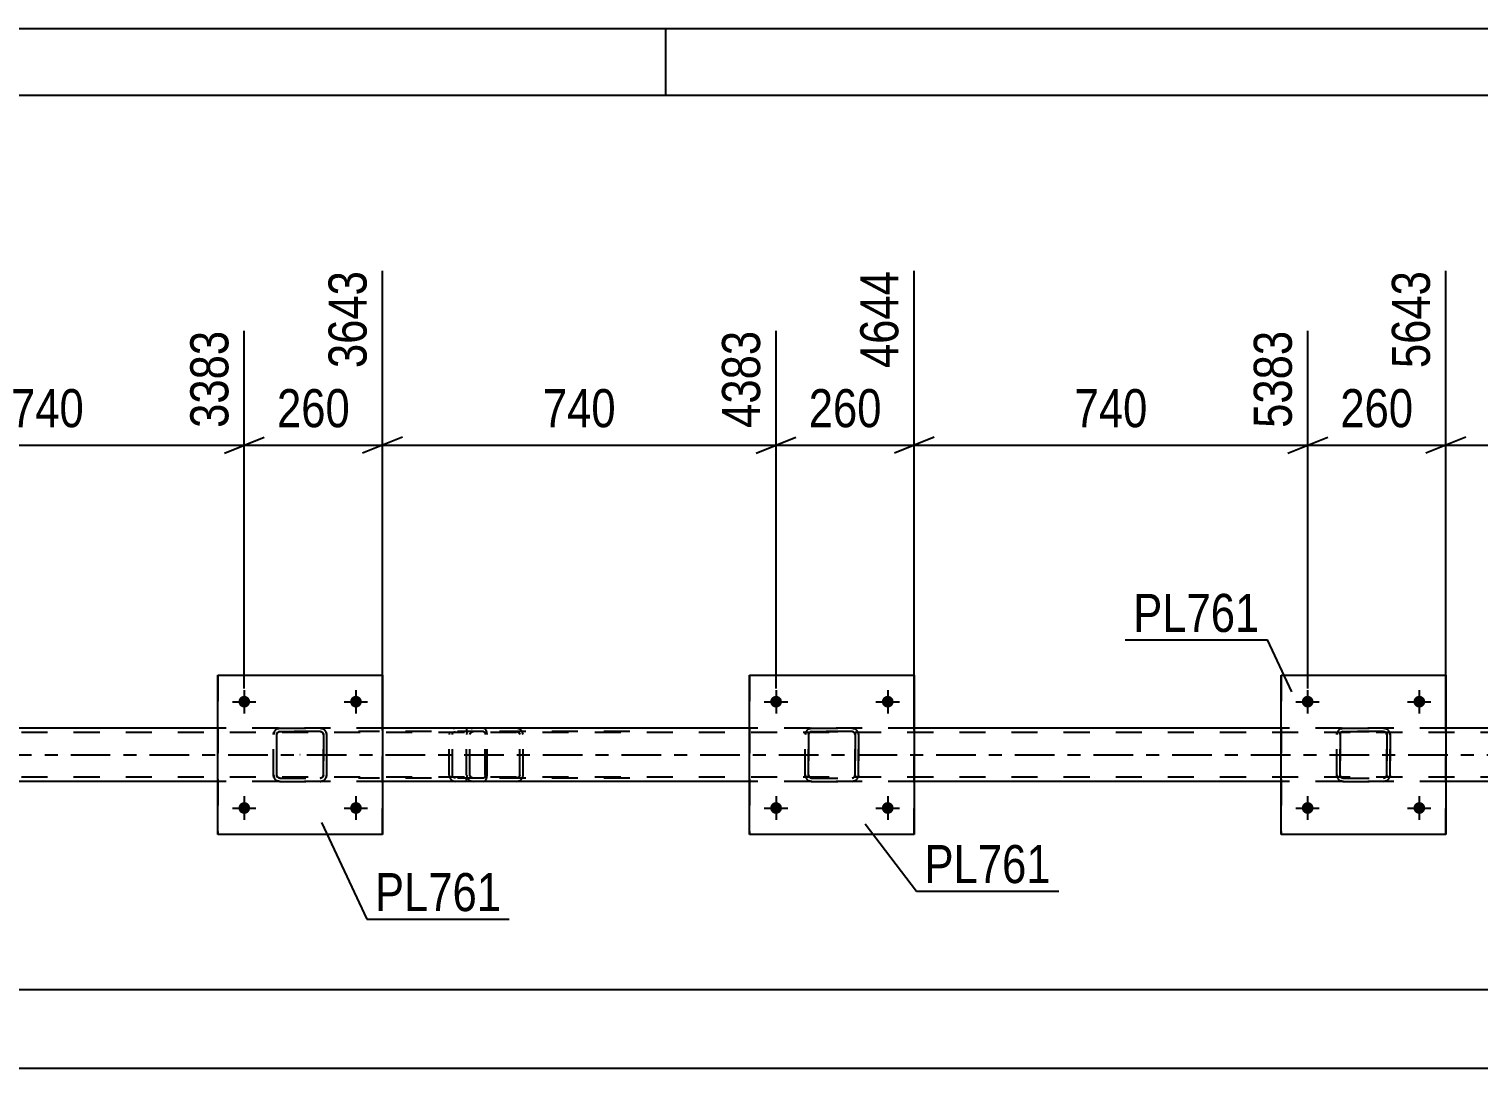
# Model space of a CAD drawing. Header units: millimetres. Extents: x 0 to 841, y 0 to 594.
# Drawn here: x 163.1 to 272.1, y 515.8 to 594 of the extents above; entities that cross this region are included whole.
import ezdxf

# ---------------------------------------------------------------- set-up
doc = ezdxf.new("R2010")
doc.units = ezdxf.units.MM
doc.linetypes.add('DXK_LINE_DOT2', pattern=[3.9198, 1.9599, -1.9599])
doc.linetypes.add('DXK_LINE_DOT3', pattern=[5.9187, 2.979, -0.9799, 0.9799, -0.9799])
doc.styles.add('Arial Narrow', font='ARIALN.TTF', dxfattribs={"height": 0.2})

# ---------------------------------------------------------------- blocks, each defined once
blk = doc.blocks.new('Unknown-318891418-1113')
at = {"color": 5, "linetype": 'Continuous'}
for p, q in [((841, 594), (0, 594)), ((211, 589), (211, 594)), ((836, 589), (5, 589))]:
    blk.add_line(p, q, dxfattribs=at)
blk = doc.blocks.new('Part-318891418-6242 - 6237')
at = {"color": 7, "linetype": 'DXK_LINE_DOT2'}
for p, q in [((181.48, 540.89), (181.52, 541.08)), ((181.48, 540.89), (181.49, 540.89)), ((181.48, 537.85), (181.48, 540.89)), ((181.53, 541.07), (181.49, 540.89)), ((181.49, 537.85), (181.49, 540.89)), ((181.74, 540.98), (181.72, 540.89)), ((181.73, 540.89), (181.72, 540.89)), ((181.72, 540.89), (181.72, 537.85)), ((181.73, 540.89), (181.75, 540.98)), ((181.73, 537.85), (181.73, 540.89)), ((181.79, 541.06), (181.74, 540.98)), ((181.75, 540.98), (181.8, 541.06)), ((181.78, 541.33), (181.96, 541.37)), ((181.97, 541.37), (181.79, 541.33)), ((181.87, 541.11), (181.79, 541.06)), ((181.8, 541.06), (181.88, 541.11)), ((181.96, 541.13), (181.87, 541.11)), ((181.88, 541.11), (181.97, 541.13)), ((181.97, 541.37), (181.96, 541.37)), ((181.96, 541.37), (185, 541.37)), ((181.96, 541.13), (181.97, 541.13)), ((185, 541.13), (181.96, 541.13)), ((181.97, 541.37), (185.01, 541.37)), ((181.97, 541.13), (185.01, 541.13)), ((185, 541.37), (185.01, 541.37)), ((185, 541.37), (185.19, 541.33)), ((185.01, 541.13), (185, 541.13)), ((185.1, 541.11), (185, 541.13)), ((185.19, 541.33), (185.01, 541.37)), ((185.01, 541.13), (185.1, 541.11)), ((185.1, 541.11), (185.1, 541.11)), ((185.1, 541.11), (185.18, 541.06)), ((185.17, 541.06), (185.1, 541.11)), ((185.23, 540.98), (185.17, 541.06)), ((185.18, 541.06), (185.23, 540.98)), ((185.23, 540.98), (185.25, 540.89)), ((185.24, 540.89), (185.23, 540.98)), ((185.25, 540.89), (185.24, 540.89)), ((185.24, 540.89), (185.24, 537.85)), ((185.25, 537.85), (185.25, 540.89)), ((185.45, 541.08), (185.48, 540.89)), ((185.49, 540.89), (185.45, 541.07)), ((185.49, 540.89), (185.48, 540.89)), ((185.48, 540.89), (185.48, 537.85)), ((185.49, 537.85), (185.49, 540.89)), ((181.49, 537.85), (181.48, 537.85)), ((181.52, 537.67), (181.48, 537.85)), ((181.49, 537.85), (181.53, 537.67)), ((181.72, 537.85), (181.73, 537.85)), ((181.72, 537.85), (181.74, 537.76)), ((181.75, 537.76), (181.73, 537.85)), ((181.74, 537.76), (181.79, 537.68)), ((181.8, 537.68), (181.75, 537.76)), ((181.78, 537.41), (181.79, 537.41)), ((181.96, 537.37), (181.78, 537.41)), ((181.79, 537.68), (181.87, 537.63)), ((181.79, 537.41), (181.97, 537.37)), ((181.88, 537.63), (181.8, 537.68)), ((181.87, 537.63), (181.96, 537.61)), ((181.97, 537.61), (181.88, 537.63)), ((181.97, 537.61), (181.96, 537.61)), ((181.96, 537.61), (185, 537.61)), ((181.97, 537.61), (185.01, 537.61)), ((185, 537.61), (185.1, 537.63)), ((185, 537.61), (185.01, 537.61)), ((185.19, 537.41), (185, 537.37)), ((185.1, 537.63), (185.01, 537.61)), ((185.01, 537.37), (185.19, 537.41)), ((185.18, 537.68), (185.1, 537.63)), ((185.1, 537.63), (185.17, 537.68)), ((185.17, 537.68), (185.23, 537.76)), ((185.23, 537.76), (185.18, 537.68)), ((185.25, 537.85), (185.23, 537.76)), ((185.23, 537.76), (185.24, 537.85)), ((185.24, 537.85), (185.25, 537.85)), ((185.48, 537.85), (185.45, 537.67)), ((185.45, 537.67), (185.49, 537.85)), ((185.48, 537.85), (185.49, 537.85)), ((181.97, 537.37), (181.96, 537.37)), ((181.96, 537.37), (185, 537.37)), ((181.97, 537.37), (185.01, 537.37)), ((185, 537.37), (185.01, 537.37))]:
    blk.add_line(p, q, dxfattribs=at)
at = {"color": 7, "linetype": 'DXK_LINE_DOT3'}
blk.add_line((183.49, 539.37), (183.48, 539.37), dxfattribs=at)
at = {"color": 7, "linetype": 'DXK_LINE_DOT2'}
for centre, start, end in [((181.96, 540.89), 112.5, 157.5), ((181.97, 540.89), 112.5, 157.5), ((185, 540.89), 22.5, 67.5), ((185.01, 540.89), 22.5, 67.5), ((181.96, 537.85), 202.5, 247.5), ((181.97, 537.85), 202.5, 247.5), ((185, 537.85), 292.5, 337.5), ((185.01, 537.85), 292.5, 337.5)]:
    blk.add_arc(centre, 0.48, start, end, dxfattribs=at)
blk = doc.blocks.new('Bolt-318891418-6253 - 6237')
at = {"linetype": 'Continuous'}
for points in [[(178.85, 543.37), (178.86, 543.46), (178.89, 543.55), (178.93, 543.63), (178.99, 543.7), (179.07, 543.75), (179.15, 543.79), (179.24, 543.81), (179.33, 543.81), (179.42, 543.79), (179.51, 543.75), (179.58, 543.7), (179.64, 543.63), (179.69, 543.55), (179.72, 543.46), (179.73, 543.37), (179.72, 543.28), (179.69, 543.19), (179.64, 543.11), (179.58, 543.04), (179.51, 542.99), (179.42, 542.95), (179.33, 542.93), (179.24, 542.93), (179.15, 542.95), (179.07, 542.99), (178.99, 543.04), (178.93, 543.11), (178.89, 543.19), (178.86, 543.28)], [(187.25, 543.37), (187.26, 543.46), (187.29, 543.55), (187.33, 543.63), (187.39, 543.7), (187.47, 543.75), (187.55, 543.79), (187.64, 543.81), (187.73, 543.81), (187.82, 543.79), (187.91, 543.75), (187.98, 543.7), (188.04, 543.63), (188.09, 543.55), (188.12, 543.46), (188.13, 543.37), (188.12, 543.28), (188.09, 543.19), (188.04, 543.11), (187.98, 543.04), (187.91, 542.99), (187.82, 542.95), (187.73, 542.93), (187.64, 542.93), (187.55, 542.95), (187.47, 542.99), (187.39, 543.04), (187.33, 543.11), (187.29, 543.19), (187.26, 543.28)]]:
    blk.add_hatch(color=1, dxfattribs=at).paths.add_polyline_path(points)
at = {"color": 1, "linetype": 'Continuous'}
for p, q in [((179.29, 544.25), (179.29, 542.49)), ((187.69, 544.25), (187.69, 542.49)), ((178.41, 543.37), (180.17, 543.37)), ((186.81, 543.37), (188.57, 543.37))]:
    blk.add_line(p, q, dxfattribs=at)
blk = doc.blocks.new('Bolt-318891418-6254 - 6237')
at = {"linetype": 'Continuous'}
for points in [[(178.85, 535.37), (178.86, 535.46), (178.89, 535.55), (178.93, 535.63), (178.99, 535.7), (179.07, 535.75), (179.15, 535.79), (179.24, 535.81), (179.33, 535.81), (179.42, 535.79), (179.51, 535.75), (179.58, 535.7), (179.64, 535.63), (179.69, 535.55), (179.72, 535.46), (179.73, 535.37), (179.72, 535.28), (179.69, 535.19), (179.64, 535.11), (179.58, 535.04), (179.51, 534.99), (179.42, 534.95), (179.33, 534.93), (179.24, 534.93), (179.15, 534.95), (179.07, 534.99), (178.99, 535.04), (178.93, 535.11), (178.89, 535.19), (178.86, 535.28)], [(187.25, 535.37), (187.26, 535.46), (187.29, 535.55), (187.33, 535.63), (187.39, 535.7), (187.47, 535.75), (187.55, 535.79), (187.64, 535.81), (187.73, 535.81), (187.82, 535.79), (187.91, 535.75), (187.98, 535.7), (188.04, 535.63), (188.09, 535.55), (188.12, 535.46), (188.13, 535.37), (188.12, 535.28), (188.09, 535.19), (188.04, 535.11), (187.98, 535.04), (187.91, 534.99), (187.82, 534.95), (187.73, 534.93), (187.64, 534.93), (187.55, 534.95), (187.47, 534.99), (187.39, 535.04), (187.33, 535.11), (187.29, 535.19), (187.26, 535.28)]]:
    blk.add_hatch(color=1, dxfattribs=at).paths.add_polyline_path(points)
at = {"color": 1, "linetype": 'Continuous'}
for p, q in [((178.41, 535.37), (180.17, 535.37)), ((179.29, 536.25), (179.29, 534.49)), ((186.81, 535.37), (188.57, 535.37)), ((187.69, 536.25), (187.69, 534.49))]:
    blk.add_line(p, q, dxfattribs=at)
blk = doc.blocks.new('Bolt-318891418-6255 - 6237')
at = {"linetype": 'Continuous'}
for points in [[(218.85, 543.37), (218.86, 543.46), (218.89, 543.55), (218.94, 543.63), (219, 543.7), (219.07, 543.75), (219.16, 543.79), (219.25, 543.81), (219.34, 543.81), (219.43, 543.79), (219.51, 543.75), (219.59, 543.7), (219.65, 543.63), (219.7, 543.55), (219.72, 543.46), (219.73, 543.37), (219.72, 543.28), (219.7, 543.19), (219.65, 543.11), (219.59, 543.04), (219.51, 542.99), (219.43, 542.95), (219.34, 542.93), (219.25, 542.93), (219.16, 542.95), (219.07, 542.99), (219, 543.04), (218.94, 543.11), (218.89, 543.19), (218.86, 543.28)], [(227.25, 543.37), (227.26, 543.46), (227.29, 543.55), (227.34, 543.63), (227.4, 543.7), (227.47, 543.75), (227.56, 543.79), (227.65, 543.81), (227.74, 543.81), (227.83, 543.79), (227.91, 543.75), (227.99, 543.7), (228.05, 543.63), (228.1, 543.55), (228.12, 543.46), (228.13, 543.37), (228.12, 543.28), (228.1, 543.19), (228.05, 543.11), (227.99, 543.04), (227.91, 542.99), (227.83, 542.95), (227.74, 542.93), (227.65, 542.93), (227.56, 542.95), (227.47, 542.99), (227.4, 543.04), (227.34, 543.11), (227.29, 543.19), (227.26, 543.28)]]:
    blk.add_hatch(color=1, dxfattribs=at).paths.add_polyline_path(points)
at = {"color": 1, "linetype": 'Continuous'}
for p, q in [((219.29, 544.25), (219.29, 542.49)), ((227.69, 544.25), (227.69, 542.49)), ((218.41, 543.37), (220.17, 543.37)), ((226.81, 543.37), (228.57, 543.37))]:
    blk.add_line(p, q, dxfattribs=at)
blk = doc.blocks.new('Bolt-318891418-6256 - 6237')
at = {"linetype": 'Continuous'}
for points in [[(218.85, 535.37), (218.86, 535.46), (218.89, 535.55), (218.94, 535.63), (219, 535.7), (219.07, 535.75), (219.16, 535.79), (219.25, 535.81), (219.34, 535.81), (219.43, 535.79), (219.51, 535.75), (219.59, 535.7), (219.65, 535.63), (219.7, 535.55), (219.72, 535.46), (219.73, 535.37), (219.72, 535.28), (219.7, 535.19), (219.65, 535.11), (219.59, 535.04), (219.51, 534.99), (219.43, 534.95), (219.34, 534.93), (219.25, 534.93), (219.16, 534.95), (219.07, 534.99), (219, 535.04), (218.94, 535.11), (218.89, 535.19), (218.86, 535.28)], [(227.25, 535.37), (227.26, 535.46), (227.29, 535.55), (227.34, 535.63), (227.4, 535.7), (227.47, 535.75), (227.56, 535.79), (227.65, 535.81), (227.74, 535.81), (227.83, 535.79), (227.91, 535.75), (227.99, 535.7), (228.05, 535.63), (228.1, 535.55), (228.12, 535.46), (228.13, 535.37), (228.12, 535.28), (228.1, 535.19), (228.05, 535.11), (227.99, 535.04), (227.91, 534.99), (227.83, 534.95), (227.74, 534.93), (227.65, 534.93), (227.56, 534.95), (227.47, 534.99), (227.4, 535.04), (227.34, 535.11), (227.29, 535.19), (227.26, 535.28)]]:
    blk.add_hatch(color=1, dxfattribs=at).paths.add_polyline_path(points)
at = {"color": 1, "linetype": 'Continuous'}
for p, q in [((218.41, 535.37), (220.17, 535.37)), ((219.29, 536.25), (219.29, 534.49)), ((226.81, 535.37), (228.57, 535.37)), ((227.69, 536.25), (227.69, 534.49))]:
    blk.add_line(p, q, dxfattribs=at)
blk = doc.blocks.new('Part-318891418-6321 - 6237')
at = {"color": 2, "linetype": 'Continuous'}
for p, q in [((177.29, 533.37), (177.29, 545.37)), ((177.29, 545.37), (177.29, 545.37)), ((177.29, 545.37), (189.69, 545.37)), ((189.69, 545.37), (189.69, 533.37)), ((177.29, 533.37), (177.29, 533.37)), ((189.69, 533.37), (177.29, 533.37))]:
    blk.add_line(p, q, dxfattribs=at)
at = {"color": 7, "linetype": 'DXK_LINE_DOT2'}
for p, q in [((177.29, 545.37), (177.29, 533.37)), ((177.29, 545.37), (177.29, 545.37)), ((189.69, 533.37), (189.69, 545.37)), ((177.29, 533.37), (177.29, 533.37))]:
    blk.add_line(p, q, dxfattribs=at)
blk = doc.blocks.new('Part-318891418-6326 - 6237')
at = {"color": 2, "linetype": 'Continuous'}
for p, q in [((217.29, 533.37), (217.29, 545.37)), ((217.29, 545.37), (217.29, 545.37)), ((217.29, 545.37), (229.69, 545.37)), ((229.69, 545.37), (229.69, 533.37)), ((217.29, 533.37), (217.29, 533.37)), ((229.69, 533.37), (217.29, 533.37))]:
    blk.add_line(p, q, dxfattribs=at)
at = {"color": 7, "linetype": 'DXK_LINE_DOT2'}
for p, q in [((217.29, 545.37), (217.29, 533.37)), ((217.29, 545.37), (217.29, 545.37)), ((229.69, 533.37), (229.69, 545.37)), ((217.29, 533.37), (217.29, 533.37))]:
    blk.add_line(p, q, dxfattribs=at)
blk = doc.blocks.new('Part-318891418-6327 - 6237')
at = {"color": 7, "linetype": 'DXK_LINE_DOT2'}
for p, q in [((221.49, 540.89), (221.53, 541.08)), ((221.53, 541.07), (221.49, 540.89)), ((221.49, 537.85), (221.49, 540.89)), ((221.49, 540.89), (221.49, 540.89)), ((221.49, 537.85), (221.49, 540.89)), ((221.73, 540.89), (221.75, 540.98)), ((221.75, 540.98), (221.73, 540.89)), ((221.73, 537.85), (221.73, 540.89)), ((221.73, 540.89), (221.73, 540.89)), ((221.73, 540.89), (221.73, 537.85)), ((221.75, 540.98), (221.8, 541.06)), ((221.8, 541.06), (221.75, 540.98)), ((221.79, 541.33), (221.97, 541.37)), ((221.97, 541.37), (221.79, 541.33)), ((221.8, 541.06), (221.88, 541.11)), ((221.88, 541.11), (221.8, 541.06)), ((221.88, 541.11), (221.97, 541.13)), ((221.97, 541.13), (221.88, 541.11)), ((221.97, 541.37), (225.01, 541.37)), ((221.97, 541.37), (221.97, 541.37)), ((221.97, 541.37), (225.01, 541.37)), ((221.97, 541.13), (225.01, 541.13)), ((221.97, 541.13), (221.97, 541.13)), ((225.01, 541.13), (221.97, 541.13)), ((225.01, 541.37), (225.01, 541.37)), ((225.01, 541.37), (225.19, 541.33)), ((225.2, 541.33), (225.01, 541.37)), ((225.01, 541.13), (225.01, 541.13)), ((225.01, 541.13), (225.11, 541.11)), ((225.1, 541.11), (225.01, 541.13)), ((225.1, 541.11), (225.11, 541.11)), ((225.18, 541.06), (225.1, 541.11)), ((225.11, 541.11), (225.18, 541.06)), ((225.18, 541.06), (225.24, 540.98)), ((225.23, 540.98), (225.18, 541.06)), ((225.25, 540.89), (225.23, 540.98)), ((225.24, 540.98), (225.25, 540.89)), ((225.25, 537.85), (225.25, 540.89)), ((225.25, 540.89), (225.25, 540.89)), ((225.25, 540.89), (225.25, 537.85)), ((225.45, 541.08), (225.49, 540.89)), ((225.49, 540.89), (225.46, 541.07)), ((225.49, 537.85), (225.49, 540.89)), ((225.49, 540.89), (225.49, 540.89)), ((225.49, 540.89), (225.49, 537.85)), ((221.49, 537.85), (221.49, 537.85)), ((221.53, 537.67), (221.49, 537.85)), ((221.49, 537.85), (221.53, 537.67)), ((221.73, 537.85), (221.73, 537.85)), ((221.75, 537.76), (221.73, 537.85)), ((221.73, 537.85), (221.75, 537.76)), ((221.8, 537.68), (221.75, 537.76)), ((221.75, 537.76), (221.8, 537.68)), ((221.79, 537.41), (221.79, 537.41)), ((221.97, 537.37), (221.79, 537.41)), ((221.79, 537.41), (221.97, 537.37)), ((221.88, 537.63), (221.8, 537.68)), ((221.8, 537.68), (221.88, 537.63)), ((221.97, 537.61), (221.88, 537.63)), ((221.88, 537.63), (221.97, 537.61)), ((221.97, 537.61), (225.01, 537.61)), ((221.97, 537.61), (221.97, 537.61)), ((221.97, 537.61), (225.01, 537.61)), ((225.11, 537.63), (225.01, 537.61)), ((225.01, 537.61), (225.1, 537.63)), ((225.01, 537.61), (225.01, 537.61)), ((225.19, 537.41), (225.01, 537.37)), ((225.01, 537.37), (225.2, 537.41)), ((225.1, 537.63), (225.18, 537.68)), ((225.18, 537.68), (225.11, 537.63)), ((225.24, 537.76), (225.18, 537.68)), ((225.18, 537.68), (225.23, 537.76)), ((225.23, 537.76), (225.25, 537.85)), ((225.25, 537.85), (225.24, 537.76)), ((225.25, 537.85), (225.25, 537.85)), ((225.49, 537.85), (225.45, 537.67)), ((225.46, 537.67), (225.49, 537.85)), ((225.49, 537.85), (225.49, 537.85)), ((221.97, 537.37), (225.01, 537.37)), ((221.97, 537.37), (221.97, 537.37)), ((221.97, 537.37), (225.01, 537.37)), ((225.01, 537.37), (225.01, 537.37))]:
    blk.add_line(p, q, dxfattribs=at)
at = {"color": 7, "linetype": 'DXK_LINE_DOT3'}
blk.add_line((223.5, 539.37), (223.49, 539.37), dxfattribs=at)
at = {"color": 7, "linetype": 'DXK_LINE_DOT2'}
for centre, start, end in [((221.97, 540.89), 112.5, 157.5), ((221.97, 540.89), 112.5, 157.5), ((225.01, 540.89), 22.5, 67.5), ((225.01, 540.89), 22.5, 67.5), ((221.97, 537.85), 202.5, 247.5), ((221.97, 537.85), 202.5, 247.5), ((225.01, 537.85), 292.5, 337.5), ((225.01, 537.85), 292.5, 337.5)]:
    blk.add_arc(centre, 0.48, start, end, dxfattribs=at)
blk = doc.blocks.new('Part-318891418-6329 - 6237')
at = {"color": 7, "linetype": 'DXK_LINE_DOT2'}
for p, q in [((196.04, 541.05), (196.01, 540.89)), ((196.01, 537.85), (196.01, 540.89)), ((196.05, 541.08), (196.04, 541.05)), ((196.26, 540.89), (196.28, 540.98)), ((196.26, 537.85), (196.26, 540.89)), ((196.28, 540.98), (196.34, 541.06)), ((196.52, 541.37), (196.32, 541.33)), ((196.34, 541.06), (196.42, 541.11)), ((196.42, 541.11), (196.52, 541.13)), ((208.3, 541.37), (196.52, 541.37)), ((208.3, 541.13), (196.52, 541.13)), ((199.95, 541.33), (199.76, 541.37)), ((199.76, 541.13), (199.85, 541.11)), ((199.85, 541.11), (199.94, 541.06)), ((199.94, 541.06), (199.99, 540.98)), ((199.99, 540.98), (200.01, 540.89)), ((200.01, 537.85), (200.01, 540.89)), ((200.23, 541.05), (200.23, 541.08)), ((200.27, 540.89), (200.23, 541.05)), ((200.27, 537.85), (200.27, 540.89)), ((196.01, 537.85), (196.02, 537.82)), ((196.02, 537.82), (196.04, 537.72)), ((196.04, 537.72), (196.05, 537.67)), ((196.28, 537.76), (196.26, 537.85)), ((196.34, 537.68), (196.28, 537.76)), ((196.32, 537.41), (196.52, 537.37)), ((196.42, 537.63), (196.34, 537.68)), ((196.52, 537.61), (196.42, 537.63)), ((208.3, 537.61), (196.52, 537.61)), ((199.85, 537.63), (199.76, 537.61)), ((199.76, 537.37), (199.95, 537.41)), ((199.94, 537.68), (199.85, 537.63)), ((199.99, 537.76), (199.94, 537.68)), ((200.01, 537.85), (199.99, 537.76)), ((200.23, 537.67), (200.24, 537.72)), ((200.24, 537.72), (200.26, 537.82)), ((200.26, 537.82), (200.27, 537.85)), ((208.3, 537.37), (196.52, 537.37))]:
    blk.add_line(p, q, dxfattribs=at)
for centre, start, end in [((199.77, 540.87), 24.32, 69.2417), ((196.5, 537.87), 204.32, 249.2417), ((199.77, 537.87), 290.7583, 335.68)]:
    blk.add_arc(centre, 0.496, start, end, dxfattribs=at)
blk = doc.blocks.new('Bolt-318891418-6279 - 6237')
at = {"linetype": 'Continuous'}
for points in [[(258.84, 543.37), (258.85, 543.46), (258.88, 543.55), (258.93, 543.63), (258.99, 543.7), (259.06, 543.75), (259.15, 543.79), (259.24, 543.81), (259.33, 543.81), (259.42, 543.79), (259.5, 543.75), (259.58, 543.7), (259.64, 543.63), (259.69, 543.55), (259.71, 543.46), (259.72, 543.37), (259.71, 543.28), (259.69, 543.19), (259.64, 543.11), (259.58, 543.04), (259.5, 542.99), (259.42, 542.95), (259.33, 542.93), (259.24, 542.93), (259.15, 542.95), (259.06, 542.99), (258.99, 543.04), (258.93, 543.11), (258.88, 543.19), (258.85, 543.28)], [(267.24, 543.37), (267.25, 543.46), (267.28, 543.55), (267.33, 543.63), (267.39, 543.7), (267.46, 543.75), (267.55, 543.79), (267.64, 543.81), (267.73, 543.81), (267.82, 543.79), (267.9, 543.75), (267.98, 543.7), (268.04, 543.63), (268.09, 543.55), (268.11, 543.46), (268.12, 543.37), (268.11, 543.28), (268.09, 543.19), (268.04, 543.11), (267.98, 543.04), (267.9, 542.99), (267.82, 542.95), (267.73, 542.93), (267.64, 542.93), (267.55, 542.95), (267.46, 542.99), (267.39, 543.04), (267.33, 543.11), (267.28, 543.19), (267.25, 543.28)]]:
    blk.add_hatch(color=1, dxfattribs=at).paths.add_polyline_path(points)
at = {"color": 1, "linetype": 'Continuous'}
for p, q in [((259.28, 544.25), (259.28, 542.49)), ((267.68, 544.25), (267.68, 542.49)), ((258.4, 543.37), (260.16, 543.37)), ((266.8, 543.37), (268.56, 543.37))]:
    blk.add_line(p, q, dxfattribs=at)
blk = doc.blocks.new('Bolt-318891418-6280 - 6237')
at = {"linetype": 'Continuous'}
for points in [[(258.84, 535.37), (258.85, 535.46), (258.88, 535.55), (258.93, 535.63), (258.99, 535.7), (259.06, 535.75), (259.15, 535.79), (259.24, 535.81), (259.33, 535.81), (259.42, 535.79), (259.5, 535.75), (259.58, 535.7), (259.64, 535.63), (259.69, 535.55), (259.71, 535.46), (259.72, 535.37), (259.71, 535.28), (259.69, 535.19), (259.64, 535.11), (259.58, 535.04), (259.5, 534.99), (259.42, 534.95), (259.33, 534.93), (259.24, 534.93), (259.15, 534.95), (259.06, 534.99), (258.99, 535.04), (258.93, 535.11), (258.88, 535.19), (258.85, 535.28)], [(267.24, 535.37), (267.25, 535.46), (267.28, 535.55), (267.33, 535.63), (267.39, 535.7), (267.46, 535.75), (267.55, 535.79), (267.64, 535.81), (267.73, 535.81), (267.82, 535.79), (267.9, 535.75), (267.98, 535.7), (268.04, 535.63), (268.09, 535.55), (268.11, 535.46), (268.12, 535.37), (268.11, 535.28), (268.09, 535.19), (268.04, 535.11), (267.98, 535.04), (267.9, 534.99), (267.82, 534.95), (267.73, 534.93), (267.64, 534.93), (267.55, 534.95), (267.46, 534.99), (267.39, 535.04), (267.33, 535.11), (267.28, 535.19), (267.25, 535.28)]]:
    blk.add_hatch(color=1, dxfattribs=at).paths.add_polyline_path(points)
at = {"color": 1, "linetype": 'Continuous'}
for p, q in [((258.4, 535.37), (260.16, 535.37)), ((259.28, 536.25), (259.28, 534.49)), ((266.8, 535.37), (268.56, 535.37)), ((267.68, 536.25), (267.68, 534.49))]:
    blk.add_line(p, q, dxfattribs=at)
blk = doc.blocks.new('Part-318891418-6298 - 6237')
at = {"color": 7, "linetype": 'DXK_LINE_DOT2'}
for p, q in [((764.22, 541.05), (89.29, 541.05)), ((189.69, 541.37), (177.29, 541.37)), ((229.69, 541.37), (217.29, 541.37)), ((269.68, 541.37), (257.28, 541.37)), ((764.22, 537.69), (89.29, 537.69)), ((189.69, 537.37), (177.29, 537.37)), ((229.69, 537.37), (217.29, 537.37)), ((269.68, 537.37), (257.28, 537.37))]:
    blk.add_line(p, q, dxfattribs=at)
at = {"color": 2, "linetype": 'Continuous'}
for p, q in [((177.29, 541.37), (149.68, 541.37)), ((217.29, 541.37), (189.69, 541.37)), ((257.28, 541.37), (229.69, 541.37)), ((297.28, 541.37), (269.68, 541.37)), ((177.29, 537.37), (149.68, 537.37)), ((217.29, 537.37), (189.69, 537.37)), ((257.28, 537.37), (229.69, 537.37)), ((297.28, 537.37), (269.68, 537.37))]:
    blk.add_line(p, q, dxfattribs=at)
at = {"color": 7, "linetype": 'DXK_LINE_DOT3'}
blk.add_line((89.29, 539.37), (764.22, 539.37), dxfattribs=at)
blk = doc.blocks.new('Part-318891418-6408 - 6237')
at = {"color": 2, "linetype": 'Continuous'}
for p, q in [((257.28, 533.37), (257.28, 545.37)), ((257.28, 545.37), (257.28, 545.37)), ((257.28, 545.37), (269.68, 545.37)), ((269.68, 545.37), (269.68, 533.37)), ((257.28, 533.37), (257.28, 533.37)), ((269.68, 533.37), (257.28, 533.37))]:
    blk.add_line(p, q, dxfattribs=at)
at = {"color": 7, "linetype": 'DXK_LINE_DOT2'}
for p, q in [((257.28, 545.37), (257.28, 533.37)), ((257.28, 545.37), (257.28, 545.37)), ((269.68, 533.37), (269.68, 545.37)), ((257.28, 533.37), (257.28, 533.37))]:
    blk.add_line(p, q, dxfattribs=at)
blk = doc.blocks.new('Part-318891418-6409 - 6237')
at = {"color": 7, "linetype": 'DXK_LINE_DOT2'}
for p, q in [((261.48, 540.89), (261.51, 541.08)), ((261.52, 541.07), (261.48, 540.89)), ((261.48, 537.85), (261.48, 540.89)), ((261.48, 540.89), (261.48, 540.89)), ((261.48, 537.85), (261.48, 540.89)), ((261.72, 540.89), (261.74, 540.98)), ((261.74, 540.98), (261.72, 540.89)), ((261.72, 537.85), (261.72, 540.89)), ((261.72, 540.89), (261.72, 540.89)), ((261.72, 540.89), (261.72, 537.85)), ((261.74, 540.98), (261.79, 541.06)), ((261.79, 541.06), (261.74, 540.98)), ((261.77, 541.33), (261.96, 541.37)), ((261.96, 541.37), (261.78, 541.33)), ((261.79, 541.06), (261.87, 541.11)), ((261.87, 541.11), (261.79, 541.06)), ((261.87, 541.11), (261.96, 541.13)), ((261.96, 541.13), (261.87, 541.11)), ((261.96, 541.37), (265, 541.37)), ((261.96, 541.37), (261.96, 541.37)), ((261.96, 541.37), (265, 541.37)), ((261.96, 541.13), (265, 541.13)), ((261.96, 541.13), (261.96, 541.13)), ((265, 541.13), (261.96, 541.13)), ((265, 541.37), (265, 541.37)), ((265, 541.37), (265.18, 541.33)), ((265.19, 541.33), (265, 541.37)), ((265, 541.13), (265, 541.13)), ((265, 541.13), (265.09, 541.11)), ((265.09, 541.11), (265, 541.13)), ((265.09, 541.11), (265.09, 541.11)), ((265.09, 541.11), (265.17, 541.06)), ((265.17, 541.06), (265.09, 541.11)), ((265.17, 541.06), (265.22, 540.98)), ((265.22, 540.98), (265.17, 541.06)), ((265.22, 540.98), (265.24, 540.89)), ((265.24, 540.89), (265.22, 540.98)), ((265.24, 537.85), (265.24, 540.89)), ((265.24, 540.89), (265.24, 540.89)), ((265.24, 540.89), (265.24, 537.85)), ((265.44, 541.08), (265.48, 540.89)), ((265.48, 540.89), (265.45, 541.07)), ((265.48, 537.85), (265.48, 540.89)), ((265.48, 540.89), (265.48, 540.89)), ((265.48, 540.89), (265.48, 537.85)), ((261.48, 537.85), (261.48, 537.85)), ((261.51, 537.67), (261.48, 537.85)), ((261.48, 537.85), (261.52, 537.67)), ((261.72, 537.85), (261.72, 537.85)), ((261.74, 537.76), (261.72, 537.85)), ((261.72, 537.85), (261.74, 537.76)), ((261.79, 537.68), (261.74, 537.76)), ((261.74, 537.76), (261.79, 537.68)), ((261.77, 537.41), (261.78, 537.41)), ((261.96, 537.37), (261.77, 537.41)), ((261.78, 537.41), (261.96, 537.37)), ((261.87, 537.63), (261.79, 537.68)), ((261.79, 537.68), (261.87, 537.63)), ((261.96, 537.61), (261.87, 537.63)), ((261.87, 537.63), (261.96, 537.61)), ((261.96, 537.61), (265, 537.61)), ((261.96, 537.61), (261.96, 537.61)), ((261.96, 537.61), (265, 537.61)), ((265.09, 537.63), (265, 537.61)), ((265, 537.61), (265.09, 537.63)), ((265, 537.61), (265, 537.61)), ((265.18, 537.41), (265, 537.37)), ((265, 537.37), (265.19, 537.41)), ((265.17, 537.68), (265.09, 537.63)), ((265.09, 537.63), (265.17, 537.68)), ((265.22, 537.76), (265.17, 537.68)), ((265.17, 537.68), (265.22, 537.76)), ((265.24, 537.85), (265.22, 537.76)), ((265.22, 537.76), (265.24, 537.85)), ((265.24, 537.85), (265.24, 537.85)), ((265.48, 537.85), (265.44, 537.67)), ((265.45, 537.67), (265.48, 537.85)), ((265.48, 537.85), (265.48, 537.85)), ((261.96, 537.37), (265, 537.37)), ((261.96, 537.37), (261.96, 537.37)), ((261.96, 537.37), (265, 537.37)), ((265, 537.37), (265, 537.37))]:
    blk.add_line(p, q, dxfattribs=at)
at = {"color": 7, "linetype": 'DXK_LINE_DOT3'}
blk.add_line((263.49, 539.37), (263.48, 539.37), dxfattribs=at)
at = {"color": 7, "linetype": 'DXK_LINE_DOT2'}
for centre, start, end in [((261.96, 540.89), 112.5, 157.5), ((261.96, 540.89), 112.5, 157.5), ((265, 540.89), 22.5, 67.5), ((265, 540.89), 22.5, 67.5), ((261.96, 537.85), 202.5, 247.5), ((261.96, 537.85), 202.5, 247.5), ((265, 537.85), 292.5, 337.5), ((265, 537.85), 292.5, 337.5)]:
    blk.add_arc(centre, 0.48, start, end, dxfattribs=at)
blk = doc.blocks.new('Part-318891418-6492 - 6237')
at = {"color": 7, "linetype": 'DXK_LINE_DOT2'}
for p, q in [((197.29, 541.37), (187.88, 541.37)), ((197.29, 541.13), (187.88, 541.13)), ((194.72, 541.05), (194.69, 540.89)), ((194.69, 537.85), (194.69, 540.89)), ((194.73, 541.08), (194.72, 541.05)), ((194.94, 540.89), (194.96, 540.98)), ((194.94, 537.85), (194.94, 540.89)), ((194.96, 540.98), (195.02, 541.06)), ((195.19, 541.37), (195, 541.33)), ((195.02, 541.06), (195.1, 541.11)), ((195.1, 541.11), (195.19, 541.13)), ((196.01, 541.37), (196.01, 541.13)), ((197.39, 541.33), (197.29, 541.37)), ((197.29, 541.13), (197.34, 541.11)), ((197.34, 541.11), (197.38, 541.06)), ((197.38, 541.06), (197.41, 540.98)), ((197.48, 541.23), (197.39, 541.33)), ((197.41, 540.98), (197.42, 540.89)), ((197.42, 537.85), (197.42, 540.89)), ((197.54, 541.08), (197.48, 541.23)), ((197.56, 540.89), (197.54, 541.08)), ((197.56, 537.85), (197.56, 540.89)), ((197.29, 537.61), (187.88, 537.61)), ((194.69, 537.85), (194.7, 537.82)), ((194.7, 537.82), (194.72, 537.72)), ((194.72, 537.72), (194.73, 537.67)), ((194.96, 537.76), (194.94, 537.85)), ((195.02, 537.68), (194.96, 537.76)), ((195, 537.41), (195.19, 537.37)), ((195.1, 537.63), (195.02, 537.68)), ((195.19, 537.61), (195.1, 537.63)), ((196.01, 537.37), (196.01, 537.61)), ((197.34, 537.63), (197.29, 537.61)), ((197.29, 537.37), (197.39, 537.41)), ((197.38, 537.68), (197.34, 537.63)), ((197.41, 537.76), (197.38, 537.68)), ((197.39, 537.41), (197.48, 537.51)), ((197.42, 537.85), (197.41, 537.76)), ((197.48, 537.51), (197.54, 537.67)), ((197.54, 537.67), (197.56, 537.85)), ((197.29, 537.37), (187.88, 537.37))]:
    blk.add_line(p, q, dxfattribs=at)
blk.add_arc((195.18, 537.87), 0.492, 203.8494, 248.8059, dxfattribs=at)
blk = doc.blocks.new('StraightDimension-318891418-12362 - 6237')
at = {"color": 7, "linetype": 'Continuous'}
for p, q in [((269.68, 542.37), (269.68, 575.79)), ((299.29, 544.37), (299.29, 571.29)), ((271.18, 563.28), (268.18, 562.08)), ((269.68, 562.68), (299.29, 562.68)), ((297.79, 562.08), (300.79, 563.28))]:
    blk.add_line(p, q, dxfattribs=at)
at = {"color": 0}
blk.add_wipeout([(287.83, 563.43), (287.83, 567.63), (281.14, 567.63), (281.14, 563.43)], dxfattribs=at)
at = {"color": 3, "style": 'Arial Narrow'}
blk.add_text('740', height=2.863, dxfattribs=at).set_placement((281.74, 564.03))
at = {"color": 0, "linetype": 'Continuous'}
blk.add_wipeout([(298.69, 571.89), (294.49, 571.89), (294.49, 563.38), (298.69, 563.38)], dxfattribs=at)
at = {"color": 3, "linetype": 'Continuous', "style": 'Arial Narrow'}
blk.add_text('6383', height=2.863, rotation=90.0002, dxfattribs=at).set_placement((298.09, 563.98))
blk = doc.blocks.new('StraightDimension-318891418-11635 - 6237')
at = {"color": 7, "linetype": 'Continuous'}
blk.add_line((55.46, 521.72), (709.13, 521.72), dxfattribs=at)
blk = doc.blocks.new('StraightDimension-318891418-6603 - 6237')
at = {"color": 7, "linetype": 'Continuous'}
blk.add_line((55.46, 515.8), (764.22, 515.8), dxfattribs=at)
blk = doc.blocks.new('StraightDimension-318891418-12363 - 6237')
at = {"color": 7, "linetype": 'Continuous'}
for p, q in [((269.68, 542.37), (269.68, 575.79)), ((259.29, 544.37), (259.29, 571.29)), ((257.79, 562.08), (260.79, 563.28)), ((259.29, 562.68), (269.68, 562.68)), ((271.18, 563.28), (268.18, 562.08))]:
    blk.add_line(p, q, dxfattribs=at)
at = {"color": 0}
blk.add_wipeout([(267.83, 563.43), (267.83, 567.63), (261.14, 567.63), (261.14, 563.43)], dxfattribs=at)
at = {"color": 3, "style": 'Arial Narrow'}
blk.add_text('260', height=2.863, dxfattribs=at).set_placement((261.74, 564.03))
at = {"color": 0, "linetype": 'Continuous'}
blk.add_wipeout([(269.08, 576.39), (264.88, 576.39), (264.88, 567.88), (269.08, 567.88)], dxfattribs=at)
at = {"color": 3, "linetype": 'Continuous', "style": 'Arial Narrow'}
blk.add_text('5643', height=2.863, rotation=90.0002, dxfattribs=at).set_placement((268.48, 568.48))
blk = doc.blocks.new('StraightDimension-318891418-12364 - 6237')
at = {"color": 7, "linetype": 'Continuous'}
for p, q in [((229.69, 542.37), (229.69, 575.79)), ((259.29, 544.37), (259.29, 571.29)), ((231.19, 563.28), (228.19, 562.08)), ((229.69, 562.68), (259.29, 562.68)), ((257.79, 562.08), (260.79, 563.28))]:
    blk.add_line(p, q, dxfattribs=at)
at = {"color": 0}
blk.add_wipeout([(247.83, 563.43), (247.83, 567.63), (241.15, 567.63), (241.15, 563.43)], dxfattribs=at)
at = {"color": 3, "style": 'Arial Narrow'}
blk.add_text('740', height=2.863, dxfattribs=at).set_placement((241.75, 564.03))
at = {"color": 0, "linetype": 'Continuous'}
blk.add_wipeout([(258.69, 571.89), (254.49, 571.89), (254.49, 563.38), (258.69, 563.38)], dxfattribs=at)
at = {"color": 3, "linetype": 'Continuous', "style": 'Arial Narrow'}
blk.add_text('5383', height=2.863, rotation=90.0002, dxfattribs=at).set_placement((258.09, 563.98))
blk = doc.blocks.new('StraightDimension-318891418-12365 - 6237')
at = {"color": 7, "linetype": 'Continuous'}
for p, q in [((229.69, 542.37), (229.69, 575.79)), ((219.29, 544.37), (219.29, 571.29)), ((217.79, 562.08), (220.79, 563.28)), ((219.29, 562.68), (229.69, 562.68)), ((231.19, 563.28), (228.19, 562.08))]:
    blk.add_line(p, q, dxfattribs=at)
at = {"color": 0}
blk.add_wipeout([(227.83, 563.43), (227.83, 567.63), (221.15, 567.63), (221.15, 563.43)], dxfattribs=at)
at = {"color": 3, "style": 'Arial Narrow'}
blk.add_text('260', height=2.863, dxfattribs=at).set_placement((221.75, 564.03))
at = {"color": 0, "linetype": 'Continuous'}
blk.add_wipeout([(229.09, 576.39), (224.89, 576.39), (224.89, 567.88), (229.09, 567.88)], dxfattribs=at)
at = {"color": 3, "linetype": 'Continuous', "style": 'Arial Narrow'}
blk.add_text('4644', height=2.863, rotation=90.0002, dxfattribs=at).set_placement((228.49, 568.48))
blk = doc.blocks.new('StraightDimension-318891418-12366 - 6237')
at = {"color": 7, "linetype": 'Continuous'}
for p, q in [((189.69, 542.37), (189.69, 575.79)), ((219.29, 544.37), (219.29, 571.29)), ((191.19, 563.28), (188.19, 562.08)), ((189.69, 562.68), (219.29, 562.68)), ((217.79, 562.08), (220.79, 563.28))]:
    blk.add_line(p, q, dxfattribs=at)
at = {"color": 0}
blk.add_wipeout([(207.83, 563.43), (207.83, 567.63), (201.15, 567.63), (201.15, 563.43)], dxfattribs=at)
at = {"color": 3, "style": 'Arial Narrow'}
blk.add_text('740', height=2.863, dxfattribs=at).set_placement((201.75, 564.03))
at = {"color": 0, "linetype": 'Continuous'}
blk.add_wipeout([(218.69, 571.89), (214.49, 571.89), (214.49, 563.38), (218.69, 563.38)], dxfattribs=at)
at = {"color": 3, "linetype": 'Continuous', "style": 'Arial Narrow'}
blk.add_text('4383', height=2.863, rotation=90.0002, dxfattribs=at).set_placement((218.09, 563.98))
blk = doc.blocks.new('StraightDimension-318891418-12367 - 6237')
at = {"color": 7, "linetype": 'Continuous'}
for p, q in [((189.69, 542.37), (189.69, 575.79)), ((179.29, 544.37), (179.29, 571.29)), ((177.79, 562.08), (180.79, 563.28)), ((179.29, 562.68), (189.69, 562.68)), ((191.19, 563.28), (188.19, 562.08))]:
    blk.add_line(p, q, dxfattribs=at)
at = {"color": 0}
blk.add_wipeout([(187.83, 563.43), (187.83, 567.63), (181.15, 567.63), (181.15, 563.43)], dxfattribs=at)
at = {"color": 3, "style": 'Arial Narrow'}
blk.add_text('260', height=2.863, dxfattribs=at).set_placement((181.75, 564.03))
at = {"color": 0, "linetype": 'Continuous'}
blk.add_wipeout([(189.09, 576.39), (184.89, 576.39), (184.89, 567.88), (189.09, 567.88)], dxfattribs=at)
at = {"color": 3, "linetype": 'Continuous', "style": 'Arial Narrow'}
blk.add_text('3643', height=2.863, rotation=90.0002, dxfattribs=at).set_placement((188.49, 568.48))
blk = doc.blocks.new('StraightDimension-318891418-12368 - 6237')
at = {"color": 7, "linetype": 'Continuous'}
for p, q in [((149.68, 542.37), (149.68, 575.79)), ((179.29, 544.37), (179.29, 571.29)), ((151.18, 563.28), (148.18, 562.08)), ((149.68, 562.68), (179.29, 562.68)), ((177.79, 562.08), (180.79, 563.28))]:
    blk.add_line(p, q, dxfattribs=at)
at = {"color": 0}
blk.add_wipeout([(167.83, 563.43), (167.83, 567.63), (161.14, 567.63), (161.14, 563.43)], dxfattribs=at)
at = {"color": 3, "style": 'Arial Narrow'}
blk.add_text('740', height=2.863, dxfattribs=at).set_placement((161.74, 564.03))
at = {"color": 0, "linetype": 'Continuous'}
blk.add_wipeout([(178.69, 571.89), (174.49, 571.89), (174.49, 563.38), (178.69, 563.38)], dxfattribs=at)
at = {"color": 3, "linetype": 'Continuous', "style": 'Arial Narrow'}
blk.add_text('3383', height=2.863, rotation=90.0002, dxfattribs=at).set_placement((178.09, 563.98))
blk = doc.blocks.new('Mark-318891418-6317 - 6237')
at = {"color": 30, "linetype": 'Continuous'}
for p, q in [((185.11, 534.29), (188.52, 527.01)), ((188.52, 527.01), (199.22, 527.01))]:
    blk.add_line(p, q, dxfattribs=at)
at = {"color": 0}
blk.add_wipeout([(198.62, 527.61), (198.62, 530.61), (189.12, 530.61), (189.12, 527.61)], dxfattribs=at)
blk.add_wipeout([(198.62, 527.61), (198.62, 530.61), (189.12, 530.61), (189.12, 527.61)], dxfattribs=at)
at = {"color": 3, "style": 'Arial Narrow'}
blk.add_text('PL761', height=2.863, dxfattribs=at).set_placement((189.12, 527.61))
blk = doc.blocks.new('Mark-318891418-6322 - 6237')
at = {"color": 30, "linetype": 'Continuous'}
for p, q in [((226, 534.18), (229.86, 529.12)), ((229.86, 529.12), (240.56, 529.12))]:
    blk.add_line(p, q, dxfattribs=at)
at = {"color": 0}
blk.add_wipeout([(239.96, 529.72), (239.96, 532.72), (230.46, 532.72), (230.46, 529.72)], dxfattribs=at)
blk.add_wipeout([(239.96, 529.72), (239.96, 532.72), (230.46, 532.72), (230.46, 529.72)], dxfattribs=at)
at = {"color": 3, "style": 'Arial Narrow'}
blk.add_text('PL761', height=2.863, dxfattribs=at).set_placement((230.46, 529.72))
blk = doc.blocks.new('Mark-318891418-6404 - 6237')
at = {"color": 30, "linetype": 'Continuous'}
for p in [(245.56, 548.02), (258.09, 544.12)]:
    blk.add_line(p, (256.27, 548.02), dxfattribs=at)
at = {"color": 0}
blk.add_wipeout([(255.67, 548.62), (255.67, 551.62), (246.16, 551.62), (246.16, 548.62)], dxfattribs=at)
blk.add_wipeout([(255.67, 548.62), (255.67, 551.62), (246.16, 551.62), (246.16, 548.62)], dxfattribs=at)
at = {"color": 3, "style": 'Arial Narrow'}
blk.add_text('PL761', height=2.863, dxfattribs=at).set_placement((246.16, 548.62))

msp = doc.modelspace()

# ---------------------------------------------------------------- block references
for name in ['Unknown-318891418-1113', 'Part-318891418-6321 - 6237', 'Part-318891418-6326 - 6237', 'Part-318891418-6408 - 6237', 'Bolt-318891418-6253 - 6237', 'Bolt-318891418-6255 - 6237', 'Bolt-318891418-6279 - 6237', 'Part-318891418-6298 - 6237', 'Part-318891418-6242 - 6237', 'Part-318891418-6492 - 6237', 'Part-318891418-6329 - 6237', 'Part-318891418-6327 - 6237', 'Part-318891418-6409 - 6237', 'Bolt-318891418-6254 - 6237', 'Bolt-318891418-6256 - 6237', 'Bolt-318891418-6280 - 6237']:
    msp.add_blockref(name, (0, 0))

# ---------------------------------------------------------------- next in the draw order: block references
for name in ['StraightDimension-318891418-12362 - 6237', 'StraightDimension-318891418-11635 - 6237']:
    msp.add_blockref(name, (0, 0))

# ---------------------------------------------------------------- next in the draw order: block references
for name in ['StraightDimension-318891418-12363 - 6237', 'StraightDimension-318891418-6603 - 6237']:
    msp.add_blockref(name, (0, 0))

# ---------------------------------------------------------------- next in the draw order: block references
for name in ['StraightDimension-318891418-12364 - 6237', 'Mark-318891418-6317 - 6237', 'Mark-318891418-6322 - 6237']:
    msp.add_blockref(name, (0, 0))

# ---------------------------------------------------------------- next in the draw order: block references
for name in ['StraightDimension-318891418-12365 - 6237', 'Mark-318891418-6404 - 6237']:
    msp.add_blockref(name, (0, 0))

# ---------------------------------------------------------------- next in the draw order: block references
msp.add_blockref('StraightDimension-318891418-12366 - 6237', (0, 0))

# ---------------------------------------------------------------- next in the draw order: block references
msp.add_blockref('StraightDimension-318891418-12367 - 6237', (0, 0))

# ---------------------------------------------------------------- next in the draw order: block references
msp.add_blockref('StraightDimension-318891418-12368 - 6237', (0, 0))

doc.saveas('drawing.dxf')
